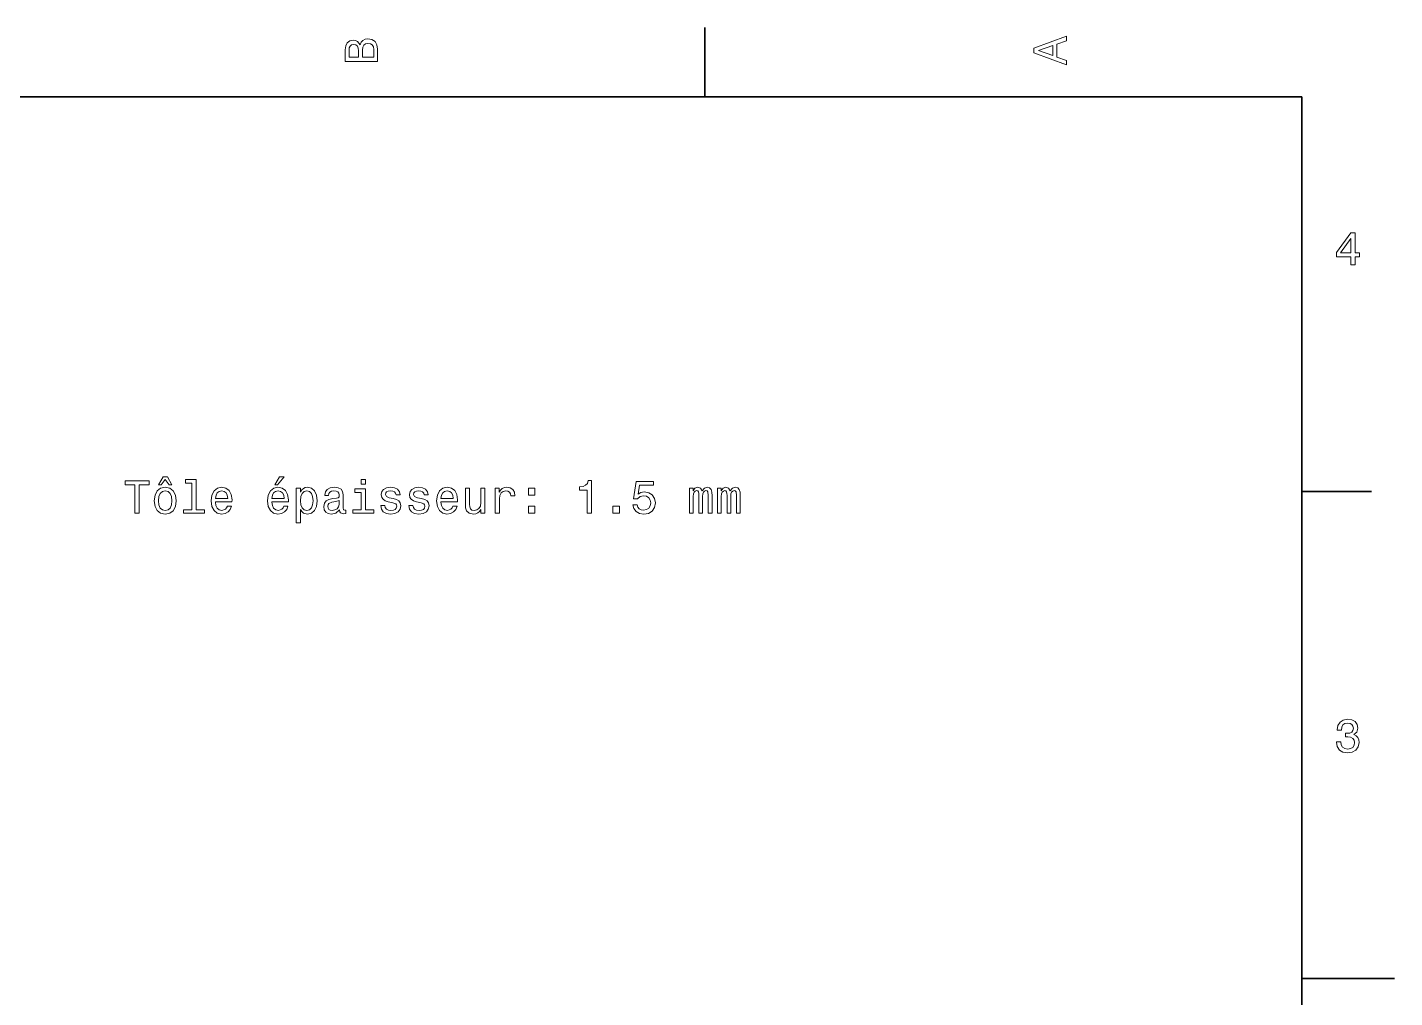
# Model space of a CAD drawing. Extents: x 0 to 297, y 0 to 210.
# Drawn here: x 149.7 to 297, y 103 to 207.5 of the extents above; entities that cross this region are included whole.
import ezdxf

# ---------------------------------------------------------------- set-up
doc = ezdxf.new("R2010")
doc.units = 0

msp = doc.modelspace()

# ---------------------------------------------------------------- linework, layer by layer
at = {"color": 7, "lineweight": 35, "ltscale": 0.1875}
for p, q in [((222.699997, 200), (222.699997, 207.5)), ((287, 157.5), (294.5, 157.5))]:
    msp.add_line(p, q, dxfattribs=at)
at = {"color": 7, "lineweight": 35}
for p, q in [((287, 200), (10, 200)), ((287, 10), (287, 200))]:
    msp.add_line(p, q, dxfattribs=at)
at = {"color": 7, "lineweight": 35, "ltscale": 0.25}
msp.add_line((287, 105), (297, 105), dxfattribs=at)
at = {"color": 7, "lineweight": 13}
for points in [[(185.542007, 205.630417), (185.249496, 205.983429), (185.052811, 206.074219), (184.81073, 206.104477), (184.432495, 206.03891), (184.160156, 205.842224), (183.993729, 205.524506), (183.933212, 205.080704), (183.933212, 203.835022), (187.433212, 203.835022), (187.433212, 205.151306), (187.36261, 205.620331), (187.155838, 205.968307), (186.828018, 206.185165), (186.384216, 206.260818), (186.08667, 206.215424), (185.839554, 206.094391), (185.65799, 205.897705)], [(261.633209, 203.466858), (261.633209, 203.930847), (260.604401, 204.298996), (260.604401, 205.695969), (261.633209, 206.064133), (261.633209, 206.538193), (258.128174, 205.257217), (258.128174, 204.742798)], [(185.385666, 204.984879), (185.385666, 204.298996), (184.351807, 204.298996), (184.351807, 205.025223), (184.382065, 205.297562), (184.472839, 205.489197), (184.629181, 205.605194), (184.86116, 205.645538), (185.093155, 205.600143), (185.254532, 205.479111), (185.355408, 205.272339)], [(187.014618, 205.095825), (187.014618, 204.298996), (185.809296, 204.298996), (185.809296, 205.050446), (185.844589, 205.368164), (185.9505, 205.595108), (186.132065, 205.731277), (186.394302, 205.776657), (186.671692, 205.731277), (186.863327, 205.605194), (186.979324, 205.393372)], [(260.17572, 204.460388), (258.632477, 205), (260.17572, 205.539627)], [(292.277374, 181.916794), (292.731262, 181.916794), (292.731262, 182.784225), (293.23056, 182.784225), (293.23056, 183.187683), (292.731262, 183.187683), (292.731262, 185.341141), (292.272339, 185.341141), (290.739197, 183.228027), (290.739197, 182.784225), (292.277374, 182.784225)], [(291.162842, 183.187683), (292.277374, 184.756134), (292.277374, 183.187683)], [(161.286026, 155.143372), (161.75, 155.143372), (161.75, 158.219742), (162.809082, 158.219742), (162.809082, 158.643372), (160.221909, 158.643372), (160.221909, 158.219742), (161.286026, 158.219742)], [(163.378967, 156.494949), (163.459656, 155.879684), (163.69165, 155.425797), (164.059799, 155.143372), (164.554031, 155.047546), (165.043228, 155.143372), (165.411377, 155.420746), (165.643372, 155.874634), (165.729111, 156.494949), (165.643372, 157.110229), (165.411377, 157.569168), (165.043228, 157.846542), (164.554031, 157.947403), (164.059799, 157.846542), (163.69165, 157.564117), (163.459656, 157.110229)], [(163.832855, 158.219742), (164.130402, 158.219742), (164.559082, 158.779541), (164.982712, 158.219742), (165.280258, 158.219742), (164.801147, 159.077087), (164.317001, 159.077087)], [(167.42868, 158.391205), (167.42868, 155.516571), (166.515854, 155.516571), (166.515854, 155.143372), (168.780258, 155.143372), (168.780258, 155.516571), (167.872482, 155.516571), (167.872482, 158.764404), (166.732712, 158.764404), (166.732712, 158.391205)], [(169.970459, 156.368881), (171.745682, 156.368881), (171.750717, 156.575653), (171.670029, 157.155624), (171.44812, 157.58934), (171.095108, 157.851578), (170.626083, 157.947403), (170.167145, 157.846542), (169.814117, 157.564117), (169.587173, 157.105194), (169.506485, 156.5), (169.582138, 155.879684), (169.809082, 155.425797), (170.157059, 155.143372), (170.610947, 155.047546), (171.004318, 155.113113), (171.327087, 155.284576), (171.564117, 155.556915), (171.700287, 155.920029), (171.261536, 155.920029), (171.170746, 155.718292), (171.039627, 155.567001), (170.666428, 155.445969), (170.378967, 155.501434), (170.162109, 155.677948), (170.020889, 155.965424), (169.970459, 156.353745)], [(176.042511, 156.368881), (177.817719, 156.368881), (177.822769, 156.575653), (177.742081, 157.155624), (177.520172, 157.58934), (177.167145, 157.851578), (176.69812, 157.947403), (176.239197, 157.846542), (175.886169, 157.564117), (175.659225, 157.105194), (175.578537, 156.5), (175.654175, 155.879684), (175.881119, 155.425797), (176.229111, 155.143372), (176.682999, 155.047546), (177.07637, 155.113113), (177.399139, 155.284576), (177.636169, 155.556915), (177.772339, 155.920029), (177.333572, 155.920029), (177.242798, 155.718292), (177.111664, 155.567001), (176.73848, 155.445969), (176.451004, 155.501434), (176.234146, 155.677948), (176.092941, 155.965424), (176.042511, 156.353745)], [(176.350143, 158.219742), (176.64769, 158.219742), (177.348709, 159.077087), (176.854462, 159.077087)], [(179.108795, 157.432999), (179.108795, 157.851578), (178.664978, 157.851578), (178.664978, 154.094376), (179.108795, 154.094376), (179.108795, 155.556915), (179.265137, 155.319885), (179.44165, 155.163544), (179.885452, 155.047546), (180.309082, 155.143372), (180.641937, 155.430832), (180.858795, 155.88472), (180.939484, 156.5), (180.858795, 157.110229), (180.641937, 157.564117), (180.309082, 157.846542), (179.885452, 157.947403), (179.643372, 157.917145), (179.4366, 157.82132), (179.260086, 157.659943)], [(183.335022, 155.496399), (183.335022, 155.481262), (183.360229, 155.309799), (183.435883, 155.188766), (183.753601, 155.092941), (184.000717, 155.133286), (184.000717, 155.476227), (183.894806, 155.46109), (183.753601, 155.526657), (183.728394, 155.728394), (183.728394, 157.130402), (183.667877, 157.48848), (183.491364, 157.740631), (183.183716, 157.891937), (182.75, 157.947403), (182.32637, 157.886887), (182.013687, 157.715424), (181.817001, 157.44812), (181.751434, 157.095108), (181.751434, 157.064835), (182.149857, 157.064835), (182.185165, 157.276657), (182.296112, 157.427948), (182.477661, 157.518738), (182.734879, 157.554031), (182.981995, 157.528824), (183.158508, 157.453171), (183.264404, 157.322052), (183.299713, 157.140488), (183.279541, 156.92868), (183.198853, 156.822769), (182.997116, 156.772339), (182.618881, 156.731995), (182.185165, 156.641205), (181.877518, 156.479828), (181.695969, 156.227661), (181.640488, 155.854462), (181.690918, 155.521606), (181.84726, 155.27449), (182.099426, 155.118149), (182.447403, 155.062683), (182.916428, 155.168594)], [(186.118881, 155.516571), (186.118881, 157.760803), (184.979111, 157.760803), (184.979111, 157.382568), (185.675079, 157.382568), (185.675079, 155.516571), (184.767288, 155.516571), (184.767288, 155.143372), (187.036743, 155.143372), (187.036743, 155.516571)], [(186.134003, 158.764404), (185.664978, 158.764404), (185.664978, 158.260086), (186.134003, 158.260086)], [(189.124634, 156.721909), (188.695969, 156.822769), (188.378235, 156.938766), (188.272339, 157.175797), (188.302597, 157.342224), (188.408508, 157.463257), (188.579971, 157.53891), (188.827087, 157.569168), (189.064117, 157.53891), (189.250717, 157.44812), (189.371765, 157.311966), (189.422195, 157.130402), (189.855911, 157.130402), (189.855911, 157.140488), (189.780258, 157.468292), (189.573486, 157.72551), (189.250717, 157.886887), (188.827087, 157.947403), (188.398407, 157.886887), (188.085739, 157.720459), (187.889053, 157.473343), (187.828522, 157.16066), (187.873917, 156.858063), (188.015137, 156.646255), (188.247116, 156.494949), (188.585022, 156.389053), (189.079254, 156.268005), (189.381836, 156.141937), (189.46254, 156.041061), (189.492798, 155.889771), (189.447403, 155.703171), (189.32637, 155.561966), (189.129684, 155.471176), (188.867432, 155.440918), (188.590057, 155.471176), (188.388336, 155.577087), (188.252167, 155.748566), (188.196686, 155.985596), (187.768005, 155.985596), (187.838623, 155.582138), (188.045395, 155.289627), (188.373199, 155.113113), (188.827087, 155.047546), (189.301147, 155.113113), (189.649139, 155.289627), (189.860947, 155.572052), (189.9366, 155.940201), (189.881119, 156.257919), (189.724777, 156.474777), (189.467575, 156.615997)], [(192.16066, 156.721909), (191.731995, 156.822769), (191.414261, 156.938766), (191.30835, 157.175797), (191.338623, 157.342224), (191.444519, 157.463257), (191.615997, 157.53891), (191.863113, 157.569168), (192.100143, 157.53891), (192.286743, 157.44812), (192.407776, 157.311966), (192.458221, 157.130402), (192.891937, 157.130402), (192.891937, 157.140488), (192.816284, 157.468292), (192.609512, 157.72551), (192.286743, 157.886887), (191.863113, 157.947403), (191.434433, 157.886887), (191.121765, 157.720459), (190.925079, 157.473343), (190.864548, 157.16066), (190.909943, 156.858063), (191.051147, 156.646255), (191.283142, 156.494949), (191.621033, 156.389053), (192.115265, 156.268005), (192.417862, 156.141937), (192.498566, 156.041061), (192.528809, 155.889771), (192.483429, 155.703171), (192.362396, 155.561966), (192.16571, 155.471176), (191.903458, 155.440918), (191.626083, 155.471176), (191.424347, 155.577087), (191.288177, 155.748566), (191.232712, 155.985596), (190.804031, 155.985596), (190.874634, 155.582138), (191.081406, 155.289627), (191.409225, 155.113113), (191.863113, 155.047546), (192.337173, 155.113113), (192.68515, 155.289627), (192.896973, 155.572052), (192.972626, 155.940201), (192.917145, 156.257919), (192.760803, 156.474777), (192.503601, 156.615997)], [(194.258636, 156.368881), (196.033859, 156.368881), (196.03891, 156.575653), (195.958206, 157.155624), (195.736313, 157.58934), (195.383286, 157.851578), (194.914261, 157.947403), (194.455322, 157.846542), (194.102295, 157.564117), (193.875366, 157.105194), (193.794662, 156.5), (193.870316, 155.879684), (194.09726, 155.425797), (194.445251, 155.143372), (194.899139, 155.047546), (195.292511, 155.113113), (195.615265, 155.284576), (195.852295, 155.556915), (195.988464, 155.920029), (195.549713, 155.920029), (195.458923, 155.718292), (195.327805, 155.567001), (194.954605, 155.445969), (194.667145, 155.501434), (194.450287, 155.677948), (194.309082, 155.965424), (194.258636, 156.353745)], [(198.994232, 157.851578), (198.55043, 157.851578), (198.55043, 156.288177), (198.5, 155.925079), (198.353745, 155.662827), (198.126801, 155.501434), (197.829254, 155.451004), (197.592224, 155.491348), (197.440918, 155.612396), (197.355179, 155.819168), (197.335007, 156.111664), (197.335007, 157.851578), (196.891205, 157.851578), (196.891205, 156.07132), (196.906342, 155.713257), (197.002167, 155.41571), (197.294662, 155.143372), (197.763687, 155.047546), (198.015839, 155.082855), (198.232712, 155.17363), (198.419312, 155.329971), (198.570602, 155.556915), (198.570602, 155.143372), (198.994232, 155.143372)], [(200.108795, 155.143372), (200.552582, 155.143372), (200.552582, 156.691635), (200.597977, 157.064835), (200.734146, 157.332138), (200.956055, 157.493515), (201.253601, 157.548996), (201.475494, 157.513687), (201.641922, 157.412827), (201.742798, 157.241348), (201.778091, 157.009369), (202.226944, 157.009369), (202.166428, 157.417862), (202, 157.710373), (201.722626, 157.886887), (201.344376, 157.947403), (201.087173, 157.907059), (200.865265, 157.806198), (200.668579, 157.63472), (200.512238, 157.40274), (200.512238, 157.851578), (200.108795, 157.851578)], [(203.674347, 157.100143), (204.370316, 157.100143), (204.370316, 157.851578), (203.674347, 157.851578)], [(210.003601, 155.143372), (210.462524, 155.143372), (210.462524, 158.668594), (210.119598, 158.668594), (210.028809, 158.360947), (209.84726, 158.154175), (209.569885, 158.033142), (209.186584, 157.992798), (209.186584, 157.63472), (210.003601, 157.63472)], [(214.915695, 156.056198), (215.026642, 155.642654), (215.273773, 155.319885), (215.636871, 155.118149), (216.100861, 155.042511), (216.610229, 155.133286), (217.008636, 155.380402), (217.260803, 155.773773), (217.356628, 156.278091), (217.270889, 156.747116), (217.028809, 157.11528), (216.650574, 157.35231), (216.161377, 157.438034), (215.783142, 157.377518), (215.490631, 157.21109), (215.631836, 158.154175), (217.164978, 158.154175), (217.164978, 158.567719), (215.293945, 158.567719), (215.016571, 156.711823), (215.420013, 156.711823), (215.712524, 156.948853), (216.085724, 157.034576), (216.408493, 156.979111), (216.655609, 156.817719), (216.811951, 156.570602), (216.867432, 156.252884), (216.811951, 155.935165), (216.650574, 155.688034), (216.403442, 155.531693), (216.085724, 155.476227), (215.818436, 155.51152), (215.611664, 155.627518), (215.460358, 155.809082), (215.38472, 156.056198)], [(221.018005, 155.143372), (221.426498, 155.143372), (221.426498, 156.953888), (221.451721, 157.226227), (221.527374, 157.422913), (221.643356, 157.53891), (221.794662, 157.58429), (221.915695, 157.543945), (221.996384, 157.443085), (222.036743, 157.271606), (222.051865, 157.044662), (222.051865, 155.143372), (222.43515, 155.143372), (222.43515, 156.953888), (222.460358, 157.221176), (222.536011, 157.417862), (222.657043, 157.53891), (222.80835, 157.58429), (222.929382, 157.543945), (223.010071, 157.443085), (223.060516, 157.044662), (223.060516, 155.143372), (223.469009, 155.143372), (223.469009, 157.014404), (223.443787, 157.40274), (223.363098, 157.700287), (223.201721, 157.881851), (222.939468, 157.947403), (222.631836, 157.846542), (222.394806, 157.554031), (222.208206, 157.841492), (221.895523, 157.947403), (221.608063, 157.846542), (221.411377, 157.564117), (221.411377, 157.851578), (221.018005, 157.851578)], [(224.054016, 155.143372), (224.462524, 155.143372), (224.462524, 156.953888), (224.487732, 157.226227), (224.563385, 157.422913), (224.679382, 157.53891), (224.830688, 157.58429), (224.951721, 157.543945), (225.03241, 157.443085), (225.072754, 157.271606), (225.087891, 157.044662), (225.087891, 155.143372), (225.471161, 155.143372), (225.471161, 156.953888), (225.496384, 157.221176), (225.572037, 157.417862), (225.693069, 157.53891), (225.84436, 157.58429), (225.965408, 157.543945), (226.046097, 157.443085), (226.096527, 157.044662), (226.096527, 155.143372), (226.505035, 155.143372), (226.505035, 157.014404), (226.479828, 157.40274), (226.399124, 157.700287), (226.237732, 157.881851), (225.975494, 157.947403), (225.667847, 157.846542), (225.430817, 157.554031), (225.244232, 157.841492), (224.931549, 157.947403), (224.644073, 157.846542), (224.447388, 157.564117), (224.447388, 157.851578), (224.054016, 157.851578)], [(163.832855, 156.5), (163.878235, 156.953888), (164.019455, 157.281708), (164.246399, 157.483429), (164.554031, 157.554031), (164.856628, 157.483429), (165.083572, 157.286743), (165.224777, 156.953888), (165.275223, 156.5), (165.224777, 156.041061), (165.083572, 155.708206), (164.856628, 155.506485), (164.554031, 155.440918), (164.246399, 155.506485), (164.019455, 155.708206), (163.878235, 156.041061)], [(169.970459, 156.742081), (170.02594, 157.090057), (170.162109, 157.34726), (170.368881, 157.503601), (170.641205, 157.559082), (170.908508, 157.503601), (171.11528, 157.34726), (171.241348, 157.090057), (171.286743, 156.742081)], [(176.042511, 156.742081), (176.097977, 157.090057), (176.234146, 157.34726), (176.440918, 157.503601), (176.713257, 157.559082), (176.980545, 157.503601), (177.187317, 157.34726), (177.3134, 157.090057), (177.358795, 156.742081)], [(179.809799, 155.445969), (179.512253, 155.51152), (179.295395, 155.713257), (179.159225, 156.041061), (179.113831, 156.5), (179.159225, 156.953888), (179.295395, 157.281708), (179.512253, 157.478394), (179.809799, 157.548996), (180.082138, 157.478394), (180.298996, 157.276657), (180.435165, 156.948853), (180.485596, 156.5), (180.435165, 156.046112), (180.298996, 155.713257), (180.082138, 155.51152)], [(183.284576, 156.091492), (183.22406, 155.829254), (183.062683, 155.627518), (182.820602, 155.496399), (182.523056, 155.451004), (182.331421, 155.476227), (182.195251, 155.556915), (182.109512, 155.69812), (182.08429, 155.894806), (182.104462, 156.07132), (182.185165, 156.197403), (182.507935, 156.338623), (182.916428, 156.399139), (183.284576, 156.520172)], [(194.258636, 156.742081), (194.314117, 157.090057), (194.450287, 157.34726), (194.657059, 157.503601), (194.929398, 157.559082), (195.196686, 157.503601), (195.403458, 157.34726), (195.529541, 157.090057), (195.574921, 156.742081)], [(203.674347, 155.143372), (204.370316, 155.143372), (204.370316, 155.894806), (203.674347, 155.894806)], [(212.78241, 155.143372), (213.478378, 155.143372), (213.478378, 155.894806), (212.78241, 155.894806)], [(290.729126, 130.51622), (290.729126, 130.480911), (290.809814, 129.996765), (291.046844, 129.633652), (291.420044, 129.401657), (291.914276, 129.315933), (292.438782, 129.401657), (292.832153, 129.623566), (293.08429, 129.976593), (293.175079, 130.430481), (293.134735, 130.728027), (293.023773, 130.970108), (292.842224, 131.156708), (292.600159, 131.292877), (292.927948, 131.565216), (293.043945, 131.998932), (292.968292, 132.392303), (292.751434, 132.68985), (292.398407, 132.87645), (291.914276, 132.942017), (291.460388, 132.861313), (291.112396, 132.63942), (290.885468, 132.286392), (290.809814, 131.817368), (290.809814, 131.782074), (291.258636, 131.782074), (291.299011, 132.104828), (291.430115, 132.336823), (291.641937, 132.478027), (291.939484, 132.528473), (292.201721, 132.488113), (292.393372, 132.382217), (292.509369, 132.210739), (292.554749, 131.97876), (292.509369, 131.731628), (292.388336, 131.565216), (292.176514, 131.46434), (291.889069, 131.434082), (291.692383, 131.439133), (291.692383, 131.04071), (291.939484, 131.050797), (292.257202, 131.005417), (292.494232, 130.884369), (292.635468, 130.687683), (292.685883, 130.430481), (292.630402, 130.13797), (292.484161, 129.921112), (292.252167, 129.784943), (291.944519, 129.739563), (291.626801, 129.789993), (291.394806, 129.941284), (291.248566, 130.183365), (291.193085, 130.51622)]]:
    msp.add_lwpolyline(points, close=True, dxfattribs=at)

doc.saveas('drawing.dxf')
